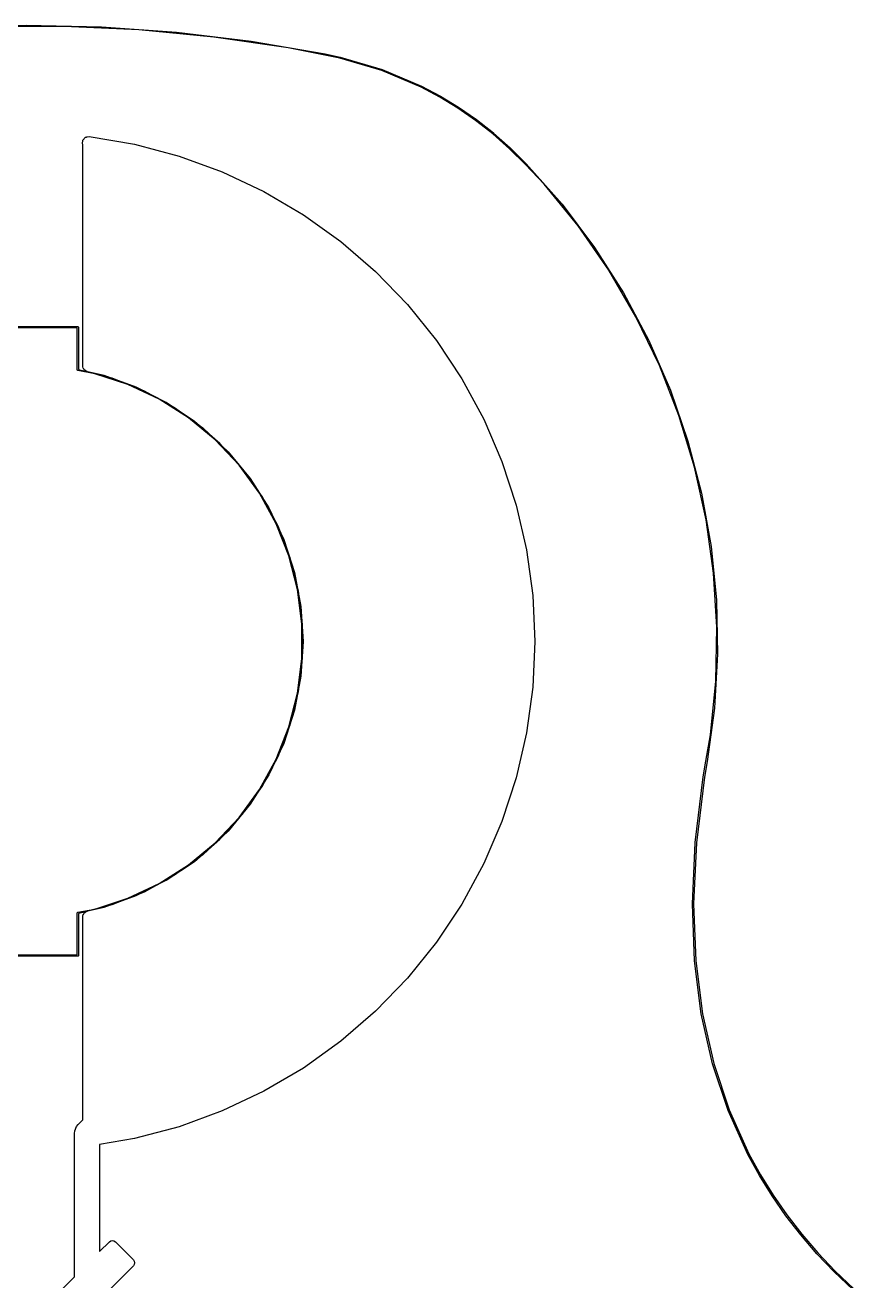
# Model space of a CAD drawing. Extents: x 128 to 152, y -99.3 to -77.5.
# Drawn here: x 139.99 to 146.59, y -87.49 to -77.5 of the extents above; entities that cross this region are included whole.
import ezdxf

# ---------------------------------------------------------------- set-up
doc = ezdxf.new("R2010")
doc.units = 0
doc.layers.add('BLACK', color=7, linetype='CONTINUOUS')

msp = doc.modelspace()

# ---------------------------------------------------------------- linework, layer by layer
at = {"layer": 'BLACK', "linetype": 'CONTINUOUS'}
for p, q in [((139.401513, -77.509341), (140, -77.495011)), ((140.299176, -77.504998), (139.700824, -77.504998)), ((140, -77.495011), (140.598487, -77.509341)), ((140.896843, -77.533635), (140.299176, -77.504998)), ((140.598487, -77.509341), (141.195603, -77.552298)), ((141.492454, -77.590844), (140.896843, -77.533635)), ((141.195603, -77.552298), (141.789978, -77.623784)), ((142.084644, -77.676493), (141.492454, -77.590844)), ((141.789978, -77.623784), (142.380252, -77.723634)), ((142.378348, -77.733452), (142.084644, -77.676493)), ((142.497496, -77.758871), (142.378348, -77.733451)), ((142.378348, -77.733451), (142.378348, -77.733452)), ((142.380252, -77.723634), (142.380252, -77.723633)), ((142.380252, -77.723633), (142.380284, -77.723651)), ((142.380284, -77.723651), (142.380343, -77.723652)), ((142.380343, -77.723652), (142.499768, -77.749131)), ((142.831223, -77.856704), (142.497496, -77.758871)), ((142.499768, -77.749131), (142.499942, -77.749206)), ((142.499942, -77.749206), (142.500131, -77.749223)), ((142.500131, -77.749223), (142.834319, -77.847191)), ((143.143764, -77.989142), (142.831223, -77.856704)), ((142.834319, -77.847191), (142.834576, -77.847325)), ((142.834576, -77.847325), (142.834863, -77.847385)), ((142.834863, -77.847385), (143.147864, -77.980018)), ((143.292888, -78.068544), (143.143764, -77.989142)), ((143.147864, -77.980018), (143.14805, -77.980144)), ((143.14805, -77.980144), (143.148263, -77.980209)), ((143.148263, -77.980209), (143.297729, -78.059793)), ((143.297729, -78.059793), (143.297843, -78.059886)), ((143.297843, -78.059886), (143.297986, -78.059939)), ((143.297986, -78.059939), (143.442643, -78.148325)), ((143.437313, -78.156788), (143.292888, -78.068544)), ((143.57802, -78.254624), (143.437313, -78.156788)), ((143.442643, -78.148325), (143.442754, -78.148428)), ((143.442754, -78.148428), (143.44289, -78.148487)), ((143.44289, -78.148487), (143.583848, -78.246497)), ((143.713859, -78.361397), (143.57802, -78.254624)), ((143.583848, -78.246497), (143.58395, -78.246603)), ((143.58395, -78.246603), (143.584084, -78.246671)), ((143.584084, -78.246671), (143.720155, -78.353626)), ((143.720155, -78.353626), (143.72025, -78.353737)), ((143.72025, -78.353737), (143.720377, -78.353811)), ((143.720377, -78.353811), (143.853456, -78.471485)), ((140.447032, -78.44033), (140.450865, -78.409667)), ((140.45, -78.445713), (140.447032, -78.44033)), ((140.45, -80.206268), (140.45, -78.445713)), ((140.450865, -78.409667), (140.471989, -78.387113)), ((140.471989, -78.387113), (140.479994, -78.385576)), ((140.479994, -78.385576), (140.480866, -78.384703)), ((140.480866, -78.384703), (140.484534, -78.384703)), ((140.484534, -78.384703), (140.502336, -78.381283)), ((140.502336, -78.381283), (140.502336, -78.381284)), ((140.502336, -78.381284), (140.863093, -78.443045)), ((140.863093, -78.443045), (141.216802, -78.537123)), ((143.846718, -78.478875), (143.713859, -78.361397)), ((141.216802, -78.537123), (141.560572, -78.66275)), ((143.974606, -78.605603), (143.846718, -78.478875)), ((143.853456, -78.471485), (143.853543, -78.471599)), ((143.853543, -78.471599), (143.853663, -78.471679)), ((143.853663, -78.471679), (143.98171, -78.598564)), ((144.122789, -78.760745), (143.974606, -78.605603)), ((143.98171, -78.598564), (143.981758, -78.598635)), ((143.981758, -78.598635), (143.981807, -78.598662)), ((143.981807, -78.598662), (143.981806, -78.598663)), ((143.981806, -78.598663), (144.266121, -78.920753)), ((141.560572, -78.66275), (141.891598, -78.818899)), ((141.891598, -78.818899), (142.207175, -79.004295)), ((144.394034, -79.093336), (144.122789, -78.760745)), ((144.266121, -78.920753), (144.524452, -79.264034)), ((142.207175, -79.004295), (142.504725, -79.217424)), ((144.638517, -79.446067), (144.394034, -79.093336)), ((142.504725, -79.217424), (142.78182, -79.456546)), ((144.524452, -79.264034), (144.755226, -79.626416)), ((142.78182, -79.456546), (143.036195, -79.719707)), ((144.854749, -79.816789), (144.638517, -79.446067)), ((144.755226, -79.626416), (144.957038, -80.00569)), ((143.036195, -79.719707), (143.265773, -80.004759)), ((145.041412, -80.203245), (144.854749, -79.816789)), ((139.588355, -79.895), (140.411645, -79.89501)), ((140.406645, -79.905009), (139.593355, -79.905)), ((140.406645, -80.238865), (140.406645, -79.905009)), ((140.411645, -79.89501), (140.413558, -79.895391)), ((140.413558, -79.895391), (140.416264, -79.898097)), ((140.416264, -79.898097), (140.416645, -79.90001)), ((140.416645, -79.90001), (140.416645, -80.234995)), ((143.265773, -80.004759), (143.468679, -80.309372)), ((144.957038, -80.00569), (145.128658, -80.399548)), ((140.406726, -80.239274), (140.406645, -80.238865)), ((140.406685, -80.239493), (140.406726, -80.239274)), ((140.406832, -80.239806), (140.406685, -80.239493)), ((140.407026, -80.240778), (140.406832, -80.239806)), ((140.407524, -80.241276), (140.407026, -80.240778)), ((140.408001, -80.242289), (140.407524, -80.241276)), ((140.40919, -80.242942), (140.408001, -80.242289)), ((140.409732, -80.243484), (140.40919, -80.242942)), ((140.410176, -80.243484), (140.409732, -80.243484)), ((140.410709, -80.243777), (140.410176, -80.243484)), ((140.546395, -80.269623), (140.410709, -80.243777)), ((140.416645, -80.234995), (140.680858, -80.302761)), ((140.450573, -80.209145), (140.45, -80.206268)), ((140.450203, -80.210765), (140.450573, -80.209145)), ((140.451496, -80.213787), (140.450203, -80.210765)), ((140.453806, -80.225402), (140.451496, -80.213787)), ((140.458453, -80.230049), (140.453806, -80.225402)), ((140.462357, -80.239176), (140.458453, -80.230049)), ((140.475321, -80.246917), (140.462357, -80.239176)), ((140.480866, -80.252462), (140.475321, -80.246917)), ((140.484608, -80.252462), (140.480866, -80.252462)), ((140.488889, -80.255018), (140.484608, -80.252462)), ((140.488889, -80.255019), (140.488889, -80.255018)), ((140.620371, -80.284932), (140.488889, -80.255019)), ((145.197369, -80.60308), (145.041412, -80.203245)), ((140.809145, -80.354924), (140.546395, -80.269623)), ((140.874025, -80.376524), (140.620371, -80.284932)), ((140.680858, -80.302761), (140.938394, -80.404656)), ((141.059129, -80.472489), (140.809145, -80.354924)), ((143.468679, -80.309372), (143.643256, -80.63106)), ((141.114595, -80.498407), (140.874025, -80.376524)), ((140.938394, -80.404656), (141.181124, -80.538031)), ((145.128658, -80.399548), (145.269042, -80.805589)), ((141.292404, -80.620465), (141.059129, -80.472489)), ((141.33848, -80.648757), (141.114595, -80.498407)), ((141.181124, -80.538031), (141.40522, -80.700783)), ((141.505288, -80.796517), (141.292404, -80.620465)), ((141.542328, -80.825323), (141.33848, -80.648757)), ((143.643256, -80.63106), (143.788079, -80.967196)), ((145.321671, -81.01386), (145.197369, -80.60308)), ((141.40522, -80.700783), (141.607146, -80.890344)), ((141.694424, -80.997866), (141.505288, -80.796517)), ((141.723087, -81.025461), (141.542328, -80.825323)), ((145.269042, -80.805589), (145.377333, -81.221341)), ((141.607146, -80.890344), (141.783716, -81.103722)), ((141.856827, -81.221337), (141.694424, -80.997866)), ((141.878053, -81.246176), (141.723087, -81.025461)), ((143.788079, -80.967196), (143.901964, -81.315033)), ((145.41356, -81.433083), (145.321671, -81.01386)), ((141.783716, -81.103722), (141.932145, -81.337551)), ((141.989935, -81.463404), (141.856827, -81.221337)), ((142.004904, -81.484164), (141.878053, -81.246176)), ((145.377333, -81.221341), (145.452873, -81.644273)), ((141.932145, -81.337551), (142.05009, -81.588143)), ((143.901964, -81.315033), (143.983982, -81.671731)), ((145.472477, -81.858194), (145.41356, -81.433083)), ((142.091647, -81.720247), (141.989935, -81.463404)), ((142.101742, -81.735862), (142.004904, -81.484164)), ((142.05009, -81.588143), (142.135691, -81.851543)), ((145.452873, -81.644273), (145.495201, -82.071807)), ((142.16036, -81.987814), (142.091647, -81.720247)), ((142.167118, -81.997502), (142.101742, -81.735862)), ((143.983982, -81.671731), (144.033462, -82.034377)), ((142.135691, -81.851543), (142.187597, -82.123596)), ((145.498064, -82.286606), (145.472477, -81.858194)), ((142.194989, -82.261885), (142.16036, -81.987814)), ((142.200053, -82.265167), (142.167118, -81.997502)), ((144.033462, -82.034377), (144.05, -82.400009)), ((142.187597, -82.123596), (142.204986, -82.399959)), ((145.495201, -82.071807), (145.50406, -82.50134)), ((142.19499, -82.40001), (142.194989, -82.261885)), ((142.2, -82.400009), (142.200053, -82.265167)), ((145.490163, -82.715708), (145.498064, -82.286606)), ((142.204999, -82.400012), (142.187606, -82.676414)), ((142.195, -82.40001), (142.19499, -82.40001)), ((142.194998, -82.538125), (142.195, -82.40001)), ((142.200001, -82.40001), (142.2, -82.400009)), ((142.200053, -82.53485), (142.200001, -82.40001)), ((142.204986, -82.399959), (142.205, -82.4)), ((142.205, -82.4), (142.204999, -82.40001)), ((142.204999, -82.40001), (142.205, -82.40001)), ((142.205, -82.40001), (142.204999, -82.400012)), ((144.049999, -82.40001), (144.033462, -82.76564)), ((144.05, -82.400009), (144.049999, -82.40001)), ((142.160368, -82.812196), (142.194998, -82.538125)), ((142.167119, -82.802516), (142.200053, -82.53485)), ((145.50406, -82.50134), (145.479396, -82.930255)), ((142.187606, -82.676414), (142.135698, -82.948468)), ((145.448824, -83.142887), (145.490163, -82.715708)), ((142.091654, -83.079764), (142.160368, -82.812196)), ((142.101743, -83.064156), (142.167119, -82.802516)), ((144.033462, -82.76564), (143.983982, -83.128286)), ((142.135698, -82.948468), (142.050096, -83.211868)), ((145.479396, -82.930255), (145.421372, -83.355839)), ((141.98994, -83.336607), (142.091654, -83.079764)), ((142.004905, -83.315854), (142.101743, -83.064156)), ((143.983982, -83.128286), (143.901964, -83.484985)), ((145.41151, -83.354205), (145.448824, -83.142887)), ((142.050096, -83.211868), (141.93215, -83.46246)), ((141.856832, -83.578674), (141.98994, -83.336607)), ((141.878054, -83.553842), (142.004905, -83.315854)), ((145.390602, -83.478572), (145.411512, -83.354246)), ((145.421374, -83.355904), (145.400479, -83.480135)), ((145.411519, -83.354207), (145.41151, -83.354205)), ((145.411512, -83.354246), (145.411521, -83.354222)), ((145.411521, -83.354222), (145.411519, -83.354207)), ((145.421372, -83.355839), (145.421374, -83.355904)), ((141.723088, -83.774557), (141.878054, -83.553842)), ((141.93215, -83.46246), (141.783721, -83.696289)), ((143.901964, -83.484985), (143.788079, -83.832822)), ((145.326072, -84.001791), (145.390571, -83.478789)), ((145.400479, -83.480135), (145.33602, -84.002815)), ((145.390571, -83.478789), (145.390605, -83.478684)), ((145.390605, -83.478684), (145.390602, -83.478572)), ((141.694428, -83.802145), (141.856832, -83.578674)), ((141.783721, -83.696289), (141.60715, -83.909667)), ((141.505291, -84.003494), (141.694428, -83.802145)), ((141.542329, -83.974696), (141.723088, -83.774557)), ((143.788079, -83.832822), (143.643257, -84.168957)), ((141.60715, -83.909667), (141.405223, -84.099227)), ((141.292406, -84.179546), (141.505291, -84.003494)), ((141.338481, -84.151262), (141.542329, -83.974696)), ((145.303798, -84.488501), (145.326039, -84.002175)), ((145.33602, -84.002815), (145.313797, -84.488757)), ((145.326039, -84.002175), (145.326086, -84.001983)), ((145.326086, -84.001983), (145.326072, -84.001791)), ((141.114596, -84.301612), (141.338481, -84.151262)), ((141.405223, -84.099227), (141.181126, -84.261979)), ((141.059131, -84.327521), (141.292406, -84.179546)), ((143.643257, -84.168957), (143.468679, -84.490645)), ((140.809146, -84.445087), (141.059131, -84.327521)), ((140.874026, -84.423495), (141.114596, -84.301612)), ((141.181126, -84.261979), (140.938395, -84.395355)), ((140.546395, -84.530387), (140.809146, -84.445087)), ((140.620372, -84.515088), (140.874026, -84.423495)), ((140.938395, -84.395355), (140.680859, -84.49725)), ((140.408001, -84.557721), (140.40919, -84.557067)), ((140.40919, -84.557067), (140.409732, -84.556526)), ((140.409732, -84.556526), (140.410176, -84.556526)), ((140.410176, -84.556526), (140.410709, -84.556233)), ((140.410709, -84.556233), (140.546395, -84.530387)), ((140.680859, -84.49725), (140.416645, -84.565014)), ((140.462357, -84.560841), (140.475321, -84.5531)), ((140.475321, -84.5531), (140.480866, -84.547555)), ((140.480866, -84.547555), (140.484608, -84.547555)), ((140.484608, -84.547555), (140.488889, -84.544999)), ((140.488889, -84.545001), (140.620372, -84.515088)), ((140.488889, -84.544999), (140.488889, -84.545001)), ((143.468679, -84.490645), (143.265773, -84.795259)), ((145.303797, -84.488917), (145.303829, -84.488711)), ((145.32082, -84.941918), (145.303797, -84.488917)), ((145.303829, -84.488711), (145.303798, -84.488501)), ((145.313797, -84.488757), (145.330803, -84.94131)), ((140.406645, -84.561145), (140.406726, -84.560735)), ((140.406645, -84.894999), (140.406645, -84.561145)), ((140.406685, -84.560517), (140.406832, -84.560203)), ((140.406726, -84.560735), (140.406685, -84.560517)), ((140.406832, -84.560203), (140.407026, -84.559232)), ((140.407026, -84.559232), (140.407524, -84.558733)), ((140.407524, -84.558733), (140.408001, -84.557721)), ((140.416645, -84.565014), (140.416645, -84.9)), ((140.45, -84.593749), (140.450573, -84.590872)), ((140.45, -86.208578), (140.45, -84.593749)), ((140.450203, -84.589252), (140.451496, -84.58623)), ((140.450573, -84.590872), (140.450203, -84.589252)), ((140.451496, -84.58623), (140.453806, -84.574615)), ((140.453806, -84.574615), (140.458453, -84.569968)), ((140.458453, -84.569968), (140.462357, -84.560841)), ((143.265773, -84.795259), (143.036195, -85.08031)), ((140.411645, -84.905), (139.588355, -84.90499)), ((139.593355, -84.89499), (140.406645, -84.894999)), ((140.413558, -84.904619), (140.411645, -84.905)), ((140.416264, -84.901913), (140.413558, -84.904619)), ((140.416645, -84.9), (140.416264, -84.901913)), ((145.320871, -84.942135), (145.32082, -84.941918)), ((145.320856, -84.942363), (145.320871, -84.942135)), ((145.374786, -85.365226), (145.320856, -84.942363)), ((145.330803, -84.94131), (145.384675, -85.363725)), ((143.036195, -85.08031), (142.78182, -85.343472)), ((142.78182, -85.343472), (142.504726, -85.582593)), ((145.374861, -85.365452), (145.374786, -85.365226)), ((145.374868, -85.365693), (145.374861, -85.365452)), ((145.464039, -85.761403), (145.374868, -85.365693)), ((145.384675, -85.363725), (145.473739, -85.758959)), ((142.504726, -85.582593), (142.207175, -85.795723)), ((142.207175, -85.795723), (141.891598, -85.981119)), ((145.46414, -85.761631), (145.464039, -85.761403)), ((145.464172, -85.761882), (145.46414, -85.761631)), ((145.587647, -86.133171), (145.464172, -85.761882)), ((145.473739, -85.758959), (145.597056, -86.129773)), ((141.891598, -85.981119), (141.560573, -86.137268)), ((141.560573, -86.137268), (141.216802, -86.262895)), ((145.587775, -86.133396), (145.587647, -86.133171)), ((145.587834, -86.133649), (145.587775, -86.133396)), ((145.745441, -86.482941), (145.587834, -86.133649)), ((145.597056, -86.129773), (145.754476, -86.478652)), ((140.401221, -86.260075), (140.413657, -86.244921)), ((140.413657, -86.244921), (140.45, -86.208578)), ((140.384368, -86.315632), (140.386289, -86.296123)), ((140.384368, -87.456947), (140.384368, -86.315632)), ((140.386289, -86.296123), (140.401221, -86.260075)), ((141.216802, -86.262895), (140.863093, -86.356973)), ((140.863093, -86.356973), (140.584368, -86.40469)), ((140.584368, -86.40469), (140.584368, -87.256947)), ((145.745557, -86.483104), (145.745441, -86.482941)), ((145.745617, -86.483292), (145.745557, -86.483104)), ((145.83745, -86.650473), (145.745617, -86.483292)), ((145.754476, -86.478652), (145.846155, -86.645549)), ((145.837534, -86.650573), (145.83745, -86.650473)), ((145.837582, -86.6507), (145.837534, -86.650573)), ((145.93809, -86.812872), (145.837582, -86.6507)), ((145.846155, -86.645549), (145.946522, -86.807495)), ((145.938181, -86.812969), (145.93809, -86.812872)), ((145.938234, -86.813091), (145.938181, -86.812969)), ((146.04807, -86.971147), (145.938234, -86.813091)), ((145.946522, -86.807495), (146.056199, -86.96532)), ((146.048164, -86.971238), (146.04807, -86.971147)), ((146.048224, -86.971357), (146.048164, -86.971238)), ((146.166836, -87.124345), (146.048224, -86.971357)), ((146.056199, -86.96532), (146.174655, -87.118109)), ((146.166934, -87.12443), (146.166836, -87.124345)), ((146.167, -87.124546), (146.166934, -87.12443)), ((146.295846, -87.274078), (146.167, -87.124546)), ((146.174655, -87.118109), (146.303343, -87.26746)), ((140.584368, -87.256947), (140.662029, -87.179286)), ((140.662029, -87.179286), (140.672978, -87.171969)), ((140.672978, -87.171969), (140.685893, -87.1694)), ((140.685893, -87.1694), (140.698809, -87.171969)), ((140.698809, -87.171969), (140.709758, -87.179286)), ((140.709758, -87.179286), (140.852947, -87.322475)), ((140.852947, -87.322475), (140.860264, -87.333424)), ((140.860264, -87.333424), (140.862833, -87.34634)), ((140.862833, -87.34634), (140.860264, -87.359255)), ((146.295947, -87.274157), (146.295846, -87.274078)), ((146.296018, -87.274268), (146.295947, -87.274157)), ((146.433834, -87.418622), (146.296018, -87.274268)), ((146.303343, -87.26746), (146.440973, -87.411619)), ((140.852947, -87.370204), (140.306707, -87.916444)), ((140.860264, -87.359255), (140.852947, -87.370204)), ((146.433937, -87.418694), (146.433834, -87.418622)), ((146.434012, -87.4188), (146.433937, -87.418694)), ((146.583223, -87.560162), (146.434012, -87.4188)), ((146.440973, -87.411619), (146.590023, -87.552828)), ((140.115789, -87.725526), (140.384368, -87.456947))]:
    msp.add_line(p, q, dxfattribs=at)

doc.saveas('drawing.dxf')
